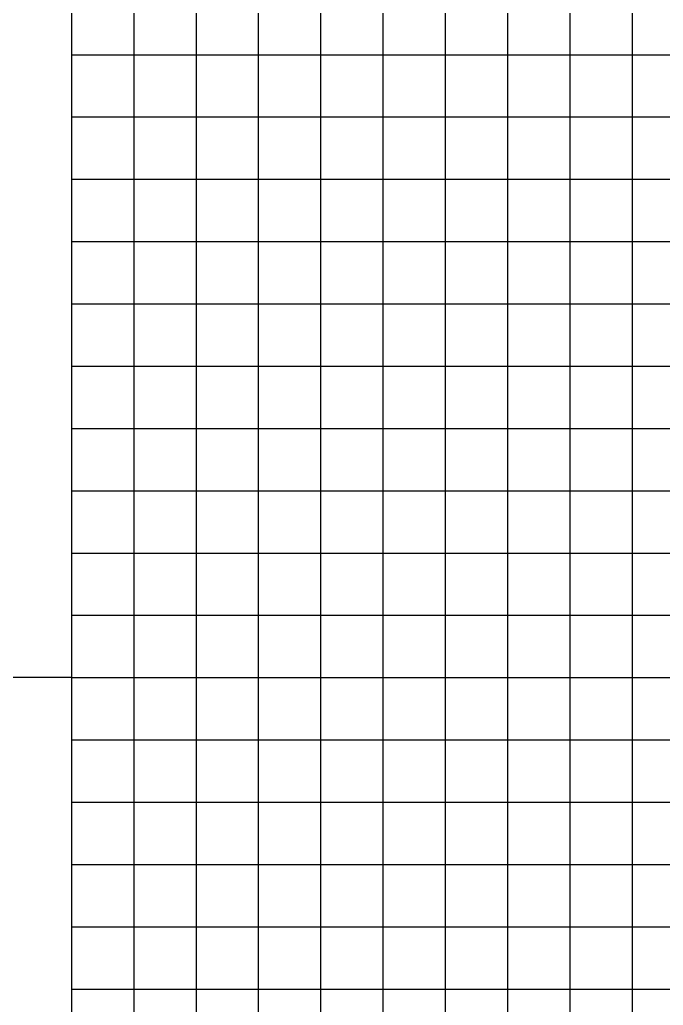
# Model space of a CAD drawing. Header units: centimetres. Extents: x -3207095 to 15275363, y -32656 to 4798027.
# Drawn here: x 710241.8 to 710280.6, y 4437578.7 to 4437638 of the extents above; entities that cross this region are included whole.
import ezdxf

# ---------------------------------------------------------------- set-up
doc = ezdxf.new("R2010")
doc.units = ezdxf.units.CM
doc.layers.add('a_seramik', color=241, linetype='Continuous')

msp = doc.modelspace()

# ---------------------------------------------------------------- linework, layer by layer
at = {"layer": 'a_seramik'}
for p, q in [((710244.928, 4437703.392), (710244.928, 4437328.392)), ((710244.928, 4437598.392), (710236.303, 4437598.392))]:
    msp.add_line(p, q, dxfattribs=at)
at = {"layer": 'a_seramik', "color": 253}
for p, q in [((710248.678, 4437703.392), (710248.678, 4437328.392)), ((710252.428, 4437703.392), (710252.428, 4437328.392)), ((710256.178, 4437703.392), (710256.178, 4437328.392)), ((710259.928, 4437703.392), (710259.928, 4437328.392)), ((710263.678, 4437703.392), (710263.678, 4437328.392)), ((710267.428, 4437703.392), (710267.428, 4437328.392)), ((710271.178, 4437703.392), (710271.178, 4437328.392)), ((710274.928, 4437703.392), (710274.928, 4437328.392)), ((710278.678, 4437703.392), (710278.678, 4437328.392)), ((710244.928, 4437635.892), (710304.664, 4437635.892)), ((710244.928, 4437632.142), (710378.128, 4437632.142)), ((710244.928, 4437628.392), (710378.128, 4437628.392)), ((710244.928, 4437624.642), (710378.128, 4437624.642)), ((710244.928, 4437620.892), (710378.128, 4437620.892)), ((710244.928, 4437617.142), (710378.128, 4437617.142)), ((710244.928, 4437613.392), (710378.128, 4437613.392)), ((710244.928, 4437609.642), (710378.128, 4437609.642)), ((710244.928, 4437605.892), (710310.019, 4437605.892)), ((710244.928, 4437602.142), (710309.683, 4437602.142)), ((710244.928, 4437598.392), (710309.218, 4437598.392)), ((710244.928, 4437594.642), (710309.218, 4437594.642)), ((710244.928, 4437590.892), (710309.683, 4437590.892)), ((710244.928, 4437587.142), (710309.683, 4437587.142)), ((710244.928, 4437583.392), (710309.683, 4437583.392)), ((710244.928, 4437579.642), (710309.683, 4437579.642))]:
    msp.add_line(p, q, dxfattribs=at)

doc.saveas('drawing.dxf')
